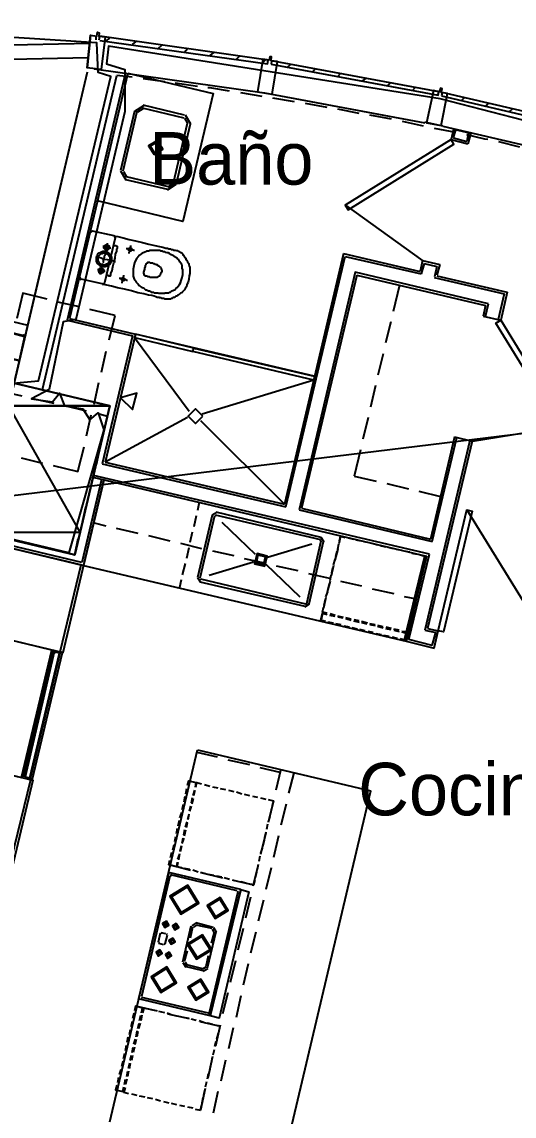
# Model space of a CAD drawing. Header units: feet. Extents: x -84 to 198, y -22 to 181.
# Drawn here: x 100.82 to 112.05, y 134.91 to 159.89 of the extents above; entities that cross this region are included whole.
import ezdxf
from ezdxf.enums import TextEntityAlignment as Align

# ---------------------------------------------------------------- set-up
doc = ezdxf.new("R2010")
doc.units = ezdxf.units.FT
for name, color, linetype in [('A-AREA-UNIDAD', 30, 'CONTINUOUS'), ('A-LINEA', 7, 'CONTINUOUS'), ('A-LINEA-FINA', 9, 'CONTINUOUS'), ('A-MURO-CONCRETO', 8, 'CONTINUOUS'), ('A-NOMBRE-ESPACIO', 2, 'CONTINUOUS')]:
    doc.layers.add(name, color=color, linetype=linetype)

msp = doc.modelspace()

# ---------------------------------------------------------------- linework, layer by layer
at = {"layer": 'A-AREA-UNIDAD'}
for points in [[(75.36, 131.5378), (80.768, 130.2044), (81.088, 131.0044), (81.568, 131.5733), (82.528, 131.5733), (83.84, 129.4933), (85.28, 129.1733), (88.512, 142.8089), (89.76, 142.7733), (97.68, 140.9422), (98.72, 145.2978), (98.688, 146.4889), (99.008, 147.7333), (99.008, 148.4978), (99.488, 148.5333), (100.192, 151.6089), (101.2, 151.6978), (102.848, 158.6489), (102.56, 158.7378), (102.528, 159.4133), (96.128, 159.8222), (90.24, 159.8933), (84.192, 159.5733), (77.44, 158.8622)], [(117.68, 156.2489), (110.368, 158.1333), (102.8, 159.3422), (102.752, 158.9333), (103.168, 158.8089), (103.168, 157.8489), (102.048, 153.1022), (101.76, 153.0489), (101.44, 151.5022), (101.04, 151.2889), (101.52, 151.2178), (101.68, 151.4133), (101.792, 151.1289), (102.208, 151.0578), (102.368, 150.8089), (102.56, 150.9689), (102.688, 150.5778), (101.888, 147.7689), (100.192, 148.1778)]]:
    msp.add_lwpolyline(points, dxfattribs=at)
at = {"layer": 'A-LINEA'}
for p, q in [((102.3739, 159.4025), (77.654, 158.8574)), ((102.5067, 159.5644), (102.5067, 159.4844)), ((102.5867, 159.4844), (102.6, 159.5644)), ((102.7467, 159.4578), (102.8267, 159.5244)), ((103.3467, 159.3778), (103.4267, 159.4444)), ((103.9333, 159.2844), (104.0133, 159.3644)), ((104.5333, 159.2044), (104.6, 159.2844)), ((105.12, 159.1244), (105.2, 159.1911)), ((102.3354, 159.0714), (77.7071, 158.5283)), ((105.72, 159.0444), (105.7867, 159.1111)), ((106.3067, 158.9511), (106.3867, 159.0311)), ((106.88, 158.8578), (106.96, 158.9244)), ((100.5867, 151.4044), (102.32, 158.7511)), ((100.64, 151.6444), (102.32, 158.7511)), ((101.2933, 151.4978), (102.9867, 158.6711)), ((103.1867, 158.7378), (101.8533, 153.0844)), ((103.1867, 158.7378), (101.8533, 153.0844)), ((103.24, 158.7244), (101.9067, 153.1244)), ((103.24, 158.7244), (101.9067, 153.1244)), ((103.3333, 158.6311), (102.9867, 158.6711)), ((107.4533, 158.7511), (107.52, 158.8178)), ((108.0267, 158.6444), (108.0933, 158.7111)), ((104.08, 158.5244), (103.5867, 158.5911)), ((104.8267, 158.4178), (104.32, 158.4978)), ((108.5867, 158.5378), (108.6667, 158.6044)), ((109.16, 158.4311), (109.2267, 158.4978)), ((109.7333, 158.3244), (109.8, 158.4044)), ((106.3067, 158.1911), (105.8133, 158.2711)), ((107.04, 158.0711), (106.5467, 158.1511)), ((110.2933, 158.2178), (110.32, 158.2444)), ((110.8533, 158.0978), (110.92, 158.1644)), ((103.5917, 157.9733), (103.3911, 157.8495)), ((103.5764, 157.9084), (103.456, 157.8341)), ((104.52, 157.6978), (103.5733, 157.9244)), ((104.5333, 157.7644), (103.5867, 157.9911)), ((107.7867, 157.9378), (107.2933, 158.0311)), ((108.52, 157.8044), (108.0267, 157.8978)), ((111.4, 157.9644), (111.4667, 158.0444)), ((111.9467, 157.8444), (112.0133, 157.9111)), ((103.3867, 157.8578), (103.0667, 156.4978)), ((103.44, 157.8444), (103.12, 156.4844)), ((104.6106, 157.5748), (104.5364, 157.6951)), ((104.6755, 157.5594), (104.5517, 157.76)), ((109.2533, 157.6711), (108.76, 157.7644)), ((104.28, 156.2178), (104.6, 157.5778)), ((104.3467, 156.2044), (104.6667, 157.5644)), ((109.9867, 157.5111), (109.5067, 157.6178)), ((110.4267, 157.5111), (110.0133, 157.6044)), ((110.72, 157.3644), (110.24, 157.4578)), ((110.4267, 157.5111), (114.04, 156.6711)), ((110.6667, 157.4444), (110.6133, 157.2044)), ((110.6667, 157.4444), (111.0667, 157.3511)), ((110.6667, 157.2444), (110.72, 157.4311)), ((110.6133, 157.2044), (111, 157.1111)), ((110.6667, 157.2444), (110.9733, 157.1644)), ((111.0133, 157.3644), (110.9733, 157.1644)), ((111.0667, 157.3511), (111, 157.1111)), ((112.1867, 157.0311), (111.7067, 157.1511)), ((103.0711, 156.4895), (103.195, 156.2889)), ((103.136, 156.4741), (103.2103, 156.3538)), ((103.1867, 156.2978), (104.1467, 156.0711)), ((103.2, 156.3644), (104.16, 156.1378)), ((104.1416, 156.0623), (104.3422, 156.1861)), ((104.157, 156.1271), (104.2773, 156.2014)), ((108.2091, 155.7094), (109.9677, 154.4405)), ((100.96, 152.9644), (92.76, 154.9111)), ((102.1333, 154.0711), (102.3733, 155.0978)), ((102.4307, 155.1232), (102.3746, 155.0885)), ((102.4267, 155.1244), (102.92, 155.0178)), ((102.9467, 154.9644), (102.7067, 153.9378)), ((102.9587, 154.9604), (102.9241, 155.0165)), ((108.16, 154.6044), (106.8133, 148.8844)), ((106.84, 148.8178), (108.2, 154.5378)), ((108.16, 154.6044), (109.9067, 154.1911)), ((108.2, 154.5378), (109.9333, 154.1378)), ((109.96, 154.4444), (109.9067, 154.2044)), ((109.96, 154.4444), (110.36, 154.3511)), ((110, 154.3778), (109.9333, 154.1378)), ((110, 154.3778), (110.2933, 154.3111)), ((110.2933, 154.3111), (110.24, 154.0711)), ((110.36, 154.3511), (110.2933, 154.1111)), ((102.1346, 154.0619), (102.1693, 154.0057)), ((102.6533, 153.9111), (102.1733, 154.0178)), ((102.6626, 153.899), (102.7187, 153.9337)), ((108.4667, 154.1111), (107.2, 148.7911)), ((108.4667, 154.1111), (111.4, 153.4178)), ((110.2267, 154.0578), (111.8267, 153.6844)), ((110.2933, 154.0978), (111.8933, 153.7244)), ((109.44, 153.8844), (109.2933, 153.2844)), ((111.8267, 153.6844), (111.6933, 153.0978)), ((111.8933, 153.7244), (111.7467, 153.0844)), ((102.1333, 153.3911), (101.64, 153.4978)), ((111.4, 153.4178), (111.3467, 153.1778)), ((111.4, 153.1644), (111.4667, 153.4578)), ((102.9467, 153.1911), (102.3733, 153.3244)), ((102.8133, 152.6311), (102.9467, 153.1911)), ((111.3467, 153.1778), (111.7467, 153.0844)), ((101.9067, 153.1244), (103.4133, 152.7644)), ((109.24, 153.0444), (109.12, 152.5644)), ((100.88, 152.7511), (100.88, 152.7511)), ((100.88, 152.7511), (100.88, 152.7511)), ((100.9067, 152.7511), (100.9067, 152.7511)), ((103.4133, 152.7644), (102.72, 149.8444)), ((103.3867, 152.6844), (104.64, 151.0044)), ((107.4933, 151.8044), (103.4133, 152.7644)), ((128.4377, 152.4797), (36.6895, 141.2395)), ((104.6933, 152.4178), (104.6933, 152.4178)), ((104.6933, 152.4178), (104.6933, 152.4178)), ((104.7733, 152.4044), (104.7733, 152.4044)), ((104.7733, 152.4044), (104.7733, 152.4044)), ((102.64, 151.8978), (102.7467, 152.3778)), ((109.0667, 152.3111), (108.9467, 151.8311)), ((102.4667, 151.1644), (102.5733, 151.6578)), ((107.48, 151.7111), (104.9333, 150.9378)), ((108.8933, 151.5911), (108.7733, 151.0978)), ((101.56, 151.1778), (101.0667, 151.2844)), ((102.2933, 151.0044), (101.8, 151.1244)), ((102.2933, 150.4444), (102.4, 150.9244)), ((102.7733, 150.8844), (102.5333, 150.9511)), ((102.6933, 150.5244), (102.7733, 150.8844)), ((104.6, 150.8578), (102.72, 149.8444)), ((104.8933, 150.7911), (106.8133, 148.8844)), ((108.72, 150.8578), (108.6, 150.3644)), ((111.101, 150.3205), (113.2418, 150.6669)), ((110.6933, 150.4178), (110.1467, 148.0844)), ((110.1867, 148.0311), (110.7467, 150.4044)), ((110.6933, 150.4178), (111.0933, 150.3244)), ((102.52, 149.7911), (102.6267, 150.2844)), ((111.04, 150.3378), (110.0133, 146.0044)), ((111.0933, 150.3244), (110.08, 146.0444)), ((100.8, 149.9378), (101.2933, 149.8178)), ((108.5467, 150.1244), (108.4, 149.5244)), ((102.6533, 149.8044), (106.84, 148.8178)), ((102.72, 149.8444), (106.8133, 148.8844)), ((101.76, 145.4978), (102.6933, 149.4311)), ((102.64, 149.4444), (102.1867, 147.5511)), ((102.64, 149.4444), (102.1867, 147.5511)), ((102.6933, 149.4311), (102.2267, 147.4844)), ((102.3467, 149.0711), (102.4533, 149.5511)), ((102.44, 149.4978), (110.0533, 147.6978)), ((110.12, 147.7378), (102.4533, 149.5378)), ((108.4, 149.5244), (108.9067, 149.4044)), ((109.1467, 149.3511), (109.64, 149.2311)), ((109.88, 149.1778), (110.3733, 149.0578)), ((104.8667, 148.9244), (104.8267, 148.7378)), ((102.1733, 148.3378), (102.28, 148.8178)), ((105.2666, 148.6954), (105.1623, 148.6311)), ((107.6533, 148.1244), (105.2533, 148.6978)), ((107.1467, 148.7511), (110.1867, 148.0311)), ((107.2, 148.7911), (110.1467, 148.0844)), ((113.0839, 145.3322), (110.979, 148.7417)), ((102.4667, 148.4578), (102.7333, 148.3911)), ((104.8, 148.6178), (104.7467, 148.3644)), ((105.16, 148.6311), (104.8267, 147.2044)), ((105.2133, 148.6178), (104.88, 147.1911)), ((105.2513, 148.6306), (105.2272, 148.6157)), ((107.64, 148.0711), (105.24, 148.6311)), ((105.3867, 148.4711), (106.1467, 147.7378)), ((102.9733, 148.3378), (103.4667, 148.2178)), ((103.7067, 148.1644), (104.2, 148.0444)), ((104.7067, 148.2444), (104.6533, 148.0044)), ((108.0933, 148.1511), (108.0533, 147.9778)), ((108.0667, 148.0444), (108.0933, 148.1511)), ((108.0933, 148.1511), (108.2, 148.1244)), ((100.2133, 147.9644), (102.2267, 147.4844)), ((102.1867, 147.5511), (100.2267, 148.0178)), ((101.0533, 147.9644), (101.5467, 147.8444)), ((104.44, 147.9911), (104.92, 147.8711)), ((106.4267, 147.6711), (107.44, 147.9778)), ((107.32, 146.6178), (107.6533, 148.0444)), ((107.3733, 146.6044), (107.7067, 148.0311)), ((107.6528, 148.0332), (107.6379, 148.0572)), ((107.7177, 148.0178), (107.6533, 148.1221)), ((108.0267, 147.8578), (108.0533, 147.9778)), ((108.2667, 148.1111), (108.3867, 148.0844)), ((108.44, 148.0711), (108.56, 148.0444)), ((108.6267, 148.0311), (108.7467, 148.0044)), ((108.8133, 147.9911), (108.9333, 147.9511)), ((108.9867, 147.9378), (109.12, 147.9111)), ((109.1733, 147.8978), (109.2933, 147.8711)), ((104.6267, 147.8844), (104.5733, 147.6444)), ((105.1733, 147.8178), (105.6533, 147.7111)), ((108.0267, 147.8578), (107.96, 147.6044)), ((107.9867, 147.6844), (108.0133, 147.8044)), ((109.36, 147.8578), (109.48, 147.8311)), ((109.5333, 147.8178), (109.6667, 147.7911)), ((109.5467, 145.7511), (110.0133, 147.6978)), ((110.0533, 147.6978), (109.5867, 145.7511)), ((109.6533, 145.7911), (110.12, 147.7378)), ((109.72, 147.7644), (109.84, 147.7378)), ((101.6933, 145.5111), (102.1733, 147.4978)), ((104.5467, 147.5244), (104.48, 147.2711)), ((105.0933, 147.2578), (106.1067, 147.5644)), ((105.8933, 147.6444), (106.3867, 147.5378)), ((106.3867, 147.5111), (107.16, 146.7644)), ((106.6267, 147.4711), (107.12, 147.3644)), ((107.9333, 147.4844), (107.88, 147.2444)), ((107.8933, 147.3111), (107.92, 147.4311)), ((107.9333, 147.4978), (107.9733, 147.6178)), ((109.9733, 147.5244), (109.9467, 147.4044)), ((104.4533, 147.1511), (104.4133, 146.9778)), ((104.829, 147.2044), (104.8934, 147.1001)), ((104.8933, 147.1778), (107.2933, 146.6044)), ((104.8939, 147.189), (104.9087, 147.165)), ((107.36, 147.2978), (107.84, 147.1911)), ((107.8533, 147.1378), (107.88, 147.2578)), ((109.88, 147.1644), (109.8533, 147.0444)), ((109.9333, 147.3511), (109.8933, 147.2311)), ((104.88, 147.1111), (107.28, 146.5511)), ((107.8533, 147.1244), (107.7867, 146.8844)), ((107.8133, 146.9511), (107.84, 147.0711)), ((108.0933, 147.1244), (108.5733, 147.0178)), ((108.8133, 146.9511), (109.3067, 146.8444)), ((109.84, 146.9778), (109.8133, 146.8578)), ((107.76, 146.7511), (107.7067, 146.5111)), ((107.72, 146.5778), (107.7467, 146.7111)), ((107.76, 146.7644), (107.8, 146.8844)), ((109.5467, 146.7778), (109.8267, 146.7244)), ((109.8, 146.8044), (109.7733, 146.6844)), ((107.28, 146.5401), (107.3843, 146.6045)), ((107.2954, 146.605), (107.3195, 146.6198)), ((109.7067, 146.4311), (109.68, 146.3111)), ((109.76, 146.6178), (109.72, 146.4978)), ((107.68, 146.3911), (107.64, 146.2044)), ((107.68, 146.3911), (107.7867, 146.3644)), ((107.9333, 146.1644), (107.8, 146.1911)), ((107.84, 146.3511), (107.96, 146.3244)), ((107.9733, 146.3378), (107.8533, 146.3778)), ((108.1067, 146.1244), (107.9867, 146.1511)), ((108.16, 146.2978), (108.0267, 146.3244)), ((108.0267, 146.3111), (108.1467, 146.2844)), ((108.3333, 146.2578), (108.2133, 146.2844)), ((108.2133, 146.2711), (108.3333, 146.2311)), ((108.3867, 146.2178), (108.52, 146.1911)), ((108.52, 146.2178), (108.4, 146.2444)), ((108.7067, 146.1644), (108.5733, 146.2044)), ((108.5733, 146.1778), (108.6933, 146.1511)), ((108.88, 146.1244), (108.76, 146.1511)), ((109.6667, 146.2578), (109.64, 146.1244)), ((108.2933, 146.0711), (108.1733, 146.0978)), ((108.48, 146.0311), (108.36, 146.0578)), ((108.6533, 145.9911), (108.5333, 146.0178)), ((108.84, 145.9511), (108.72, 145.9778)), ((108.76, 146.1378), (108.88, 146.1111)), ((109.0267, 145.8978), (108.9067, 145.9244)), ((108.9333, 146.0978), (109.0667, 146.0578)), ((109.0667, 146.0844), (108.9467, 146.1111)), ((109.12, 146.0444), (109.24, 146.0178)), ((109.2533, 146.0444), (109.1333, 146.0711)), ((109.4267, 146.0044), (109.3067, 146.0311)), ((109.3067, 146.0044), (109.4267, 145.9778)), ((110.0133, 146.0044), (110.2667, 145.9511)), ((110.08, 146.0444), (110.32, 145.9911)), ((110.1867, 145.6578), (110.2667, 145.9511)), ((110.2267, 145.5911), (110.32, 145.9911)), ((109.2, 145.8578), (109.08, 145.8844)), ((109.3867, 145.8178), (109.2667, 145.8444)), ((109.5867, 145.7511), (110.2267, 145.5911)), ((110.1867, 145.6578), (109.6533, 145.7911)), ((100.8533, 142.6844), (101.52, 145.4978)), ((100.8533, 142.6844), (101.52, 145.4978)), ((101.5467, 145.4978), (100.88, 142.6711)), ((101.5467, 145.4978), (100.88, 142.6711)), ((102.8267, 134.7778), (104.8267, 143.2711)), ((104.8133, 143.2178), (105.28, 143.1111)), ((104.8267, 143.2711), (108.7867, 142.3378)), ((105.52, 143.0444), (106.0133, 142.9378)), ((106.2533, 142.8711), (106.7067, 142.7644)), ((106.7333, 142.8311), (106.6133, 142.3511)), ((107.0267, 142.7511), (106.9067, 142.2844)), ((101.0133, 142.5911), (100.4267, 140.1511)), ((104.7867, 142.5244), (104.7733, 142.4178)), ((104.9867, 142.4844), (105.1067, 142.4444)), ((105.1733, 142.4311), (105.2933, 142.4044)), ((104.52, 142.0844), (104.5467, 142.2178)), ((104.56, 142.2711), (104.5867, 142.3911)), ((104.7067, 142.1778), (104.68, 142.0578)), ((104.7067, 142.0444), (104.7333, 142.1644)), ((104.76, 142.3511), (104.72, 142.2311)), ((104.7467, 142.2311), (104.7733, 142.3511)), ((105.3467, 142.3911), (105.4667, 142.3644)), ((105.5333, 142.3511), (105.6533, 142.3244)), ((105.72, 142.3111), (105.84, 142.2711)), ((105.8933, 142.2578), (106.0133, 142.2311)), ((106.08, 142.2178), (106.2, 142.1911)), ((106.2667, 142.1778), (106.3867, 142.1511)), ((106.7733, 133.8444), (108.7867, 142.3378)), ((104.48, 141.9111), (104.5067, 142.0311)), ((104.6667, 141.9911), (104.64, 141.8711)), ((104.6533, 141.8711), (104.6933, 141.9911)), ((106.44, 142.1378), (106.56, 142.1111)), ((106.56, 142.1111), (106.44, 141.6178)), ((106.52, 141.9378), (106.4933, 141.8178)), ((106.56, 142.1111), (106.5333, 142.0044)), ((106.8533, 142.0311), (106.7333, 141.5511)), ((104.3867, 141.5378), (104.4133, 141.6711)), ((104.4267, 141.7244), (104.4667, 141.8444)), ((104.6267, 141.8044), (104.6, 141.6844)), ((104.6133, 141.6844), (104.64, 141.8044)), ((106.48, 141.7511), (106.44, 141.6311)), ((104.3467, 141.3644), (104.3733, 141.4844)), ((104.5333, 141.4444), (104.5067, 141.3244)), ((104.5333, 141.3111), (104.56, 141.4444)), ((104.5867, 141.6311), (104.5467, 141.5111)), ((104.5733, 141.4978), (104.6, 141.6178)), ((106.4267, 141.5778), (106.4, 141.4578)), ((104.3067, 141.1778), (104.3333, 141.2978)), ((104.4933, 141.2578), (104.4667, 141.1378)), ((104.48, 141.1378), (104.52, 141.2578)), ((106.3867, 141.3778), (106.2667, 140.8844)), ((106.3467, 141.2044), (106.32, 141.0844)), ((106.3867, 141.3911), (106.36, 141.2711)), ((106.68, 141.3111), (106.56, 140.8178)), ((104.2133, 140.8178), (104.24, 140.9378)), ((104.2667, 140.9911), (104.2933, 141.1111)), ((104.4533, 141.0844), (104.4267, 140.9511)), ((104.44, 140.9511), (104.4667, 141.0711)), ((106.3067, 141.0311), (106.2667, 140.9111)), ((104.4133, 140.8978), (104.3733, 140.7778)), ((104.4, 140.7644), (104.4267, 140.8978)), ((106.2133, 140.6578), (106.1867, 140.5378)), ((106.2533, 140.8444), (106.2267, 140.7244)), ((104.1733, 140.4711), (103.48, 137.5911)), ((105.8133, 140.0844), (104.1733, 140.4711)), ((104.2246, 140.4039), (104.2005, 140.389)), ((104.2133, 140.6444), (104.6667, 140.5244)), ((105.7333, 140.0578), (104.2133, 140.4178)), ((104.6533, 140.5378), (104.5333, 140.5644)), ((104.84, 140.4844), (104.72, 140.5244)), ((105.0133, 140.4444), (104.8933, 140.4711)), ((104.9067, 140.4711), (105.4, 140.3511)), ((105.2, 140.4044), (105.08, 140.4311)), ((106.2133, 140.6444), (106.0933, 140.1644)), ((106.1733, 140.4844), (106.1467, 140.3511)), ((106.5067, 140.5778), (106.3867, 140.0844)), ((104.2, 140.3911), (103.5467, 137.6444)), ((105.3867, 140.3644), (105.2667, 140.3911)), ((105.56, 140.3111), (105.44, 140.3511)), ((105.7467, 140.2711), (105.6267, 140.2978)), ((105.64, 140.2978), (106.1067, 140.1911)), ((105.9333, 140.2311), (105.8133, 140.2578)), ((105.7467, 140.0311), (105.0933, 137.2711)), ((105.8133, 140.0844), (105.12, 137.2044)), ((105.7595, 140.0198), (105.7446, 140.0439)), ((106.04, 139.9111), (105.92, 139.4311)), ((106.3333, 139.8444), (106.2133, 139.3644)), ((104.12, 139.2978), (104.0533, 139.3111)), ((104.3333, 139.2444), (104.2667, 139.2711)), ((104.3333, 139.2311), (104.2667, 139.2444)), ((104.3333, 139.2444), (104.3333, 139.2444)), ((104.4933, 138.4311), (104.68, 139.2578)), ((104.6667, 138.9778), (104.72, 139.2311)), ((104.8, 139.3221), (104.6957, 139.2577)), ((104.8071, 139.2695), (104.7349, 139.2249)), ((105.1867, 139.2178), (104.7867, 139.3244)), ((105.16, 139.1911), (104.8, 139.2711)), ((105.2117, 139.104), (105.1671, 139.1762)), ((105.2643, 139.1112), (105.2, 139.2154)), ((105.8667, 139.1911), (105.7467, 138.6978)), ((103.9733, 139.0844), (103.9333, 138.8844)), ((104.0113, 139.0972), (103.9872, 139.0824)), ((104.1067, 139.0711), (104, 139.0978)), ((104.1333, 139.0444), (104.08, 138.8444)), ((104.1328, 139.0465), (104.1179, 139.0706)), ((104.2533, 138.9111), (104.1867, 138.9378)), ((104.2533, 138.8978), (104.1867, 138.9111)), ((104.2533, 138.9111), (104.2533, 138.9111)), ((105.0533, 138.2978), (105.2533, 139.1244)), ((105.1467, 138.8578), (105.2133, 139.1111)), ((106.16, 139.1111), (106.04, 138.6311)), ((103.96, 138.6444), (103.8933, 138.6711)), ((103.9339, 138.8824), (103.9487, 138.8583)), ((103.9467, 138.8578), (104.0533, 138.8311)), ((104.0687, 138.8316), (104.0928, 138.8465)), ((104.5333, 138.4444), (104.6, 138.6844)), ((103.96, 138.6311), (103.8933, 138.6444)), ((103.96, 138.6444), (103.96, 138.6444)), ((104.1867, 138.6044), (104.1067, 138.6178)), ((104.1733, 138.5778), (104.1067, 138.5911)), ((104.1867, 138.5911), (104.1867, 138.5911)), ((104.4957, 138.4177), (104.56, 138.3134)), ((104.5483, 138.4249), (104.5929, 138.3527)), ((105.0267, 138.3244), (105.08, 138.5778)), ((105.6933, 138.4578), (105.5733, 137.9644)), ((104.96, 138.2311), (104.5467, 138.3244)), ((104.9467, 138.2711), (104.5867, 138.3644)), ((104.9529, 138.2727), (105.0251, 138.3173)), ((104.96, 138.2201), (105.0643, 138.2845)), ((105.9867, 138.3911), (105.8667, 137.8978)), ((105.52, 137.7244), (105.4, 137.2444)), ((105.8133, 137.6578), (105.7067, 137.1644)), ((103.44, 137.4178), (103.9067, 137.3111)), ((105.12, 137.2044), (103.48, 137.5911)), ((103.5472, 137.629), (103.5621, 137.605)), ((105.08, 137.2578), (103.56, 137.6178)), ((103.3733, 137.2578), (103.3467, 137.1378)), ((103.5067, 137.0978), (103.5333, 137.2178)), ((103.56, 137.2178), (103.5333, 137.0844)), ((103.8933, 137.3111), (103.7733, 137.3378)), ((104.08, 137.2711), (103.9467, 137.2978)), ((104.2533, 137.2178), (104.1333, 137.2578)), ((104.1467, 137.2444), (104.64, 137.1378)), ((104.44, 137.1778), (104.32, 137.2044)), ((104.6267, 137.1378), (104.5067, 137.1644)), ((105.0821, 137.245), (105.1061, 137.2598)), ((103.3333, 137.0711), (103.3067, 136.9511)), ((103.4667, 136.9111), (103.4933, 137.0311)), ((103.52, 137.0311), (103.48, 136.9111)), ((104.8, 137.0978), (104.68, 137.1244)), ((104.9867, 137.0444), (104.8667, 137.0844)), ((104.88, 137.0711), (105.3467, 136.9644)), ((105.1733, 137.0044), (105.0533, 137.0311)), ((105.3467, 136.9911), (105.24, 136.5111)), ((105.64, 136.9244), (105.5333, 136.4444)), ((103.24, 136.7111), (103.2133, 136.5911)), ((103.2933, 136.8844), (103.2667, 136.7644)), ((103.3733, 136.5511), (103.4133, 136.6711)), ((103.4267, 136.6578), (103.4, 136.5378)), ((103.4267, 136.7244), (103.4533, 136.8578)), ((103.4667, 136.8444), (103.44, 136.7244)), ((105.2667, 136.6711), (105.3067, 136.8044)), ((103.2, 136.5244), (103.1733, 136.4044)), ((103.3333, 136.3644), (103.36, 136.4844)), ((103.3867, 136.4844), (103.36, 136.3644)), ((105.1867, 136.3111), (105.2133, 136.4311)), ((105.2267, 136.4978), (105.2533, 136.6178)), ((103.12, 136.1644), (103.0933, 136.0444)), ((103.16, 136.3378), (103.1333, 136.2178)), ((103.2933, 136.1778), (103.32, 136.2978)), ((103.3467, 136.2978), (103.32, 136.1778)), ((105.1733, 136.2711), (105.0667, 135.7778)), ((105.1467, 136.1244), (105.1733, 136.2578)), ((105.4667, 136.1911), (105.36, 135.7111)), ((103.08, 135.9778), (103.04, 135.8578)), ((103.2133, 135.8178), (103.24, 135.9378)), ((103.2533, 135.9378), (103.2267, 135.8178)), ((103.2533, 136.0044), (103.28, 136.1244)), ((103.2933, 136.1111), (103.2667, 135.9911)), ((105.1067, 135.9511), (105.1333, 136.0711)), ((103.0267, 135.7911), (103, 135.6711)), ((103.16, 135.6311), (103.1867, 135.7511)), ((103.2133, 135.7511), (103.1867, 135.6311)), ((105.0133, 135.5778), (105.04, 135.6978)), ((105.0533, 135.7644), (105.08, 135.8844)), ((103.12, 135.4711), (103.1467, 135.5778)), ((103.32, 135.4178), (103.44, 135.3911)), ((105, 135.5378), (104.8933, 135.0444)), ((104.9733, 135.4044), (105, 135.5244)), ((105.2933, 135.4711), (105.1867, 134.9778)), ((103.4933, 135.3778), (103.6267, 135.3511)), ((103.68, 135.3378), (103.8, 135.3111)), ((103.8667, 135.2978), (103.9867, 135.2578)), ((104.0533, 135.2444), (104.1733, 135.2178)), ((104.2267, 135.2044), (104.3467, 135.1778)), ((104.4133, 135.1644), (104.5333, 135.1378)), ((104.9333, 135.2178), (104.96, 135.3378)), ((104.6, 135.1244), (104.72, 135.0978)), ((104.7733, 135.0711), (104.8933, 135.0444)), ((104.8933, 135.0444), (104.92, 135.1511))]:
    msp.add_line(p, q, dxfattribs=at)
for points in [[(102.3867, 159.5911), (102.5333, 159.5644), (102.5467, 159.6578), (102.5867, 159.6444), (102.5733, 159.5644), (102.72, 159.5511), (102.6267, 158.8044), (102.3067, 158.8444), (102.3867, 159.5911), (102.3067, 158.8444)], [(102.6, 159.4711), (106.4267, 158.9378), (106.44, 159.0178), (102.6, 159.5644)], [(106.6533, 158.9911), (106.5067, 159.0044), (106.52, 159.0978), (106.48, 159.0978), (106.4667, 159.0178), (106.32, 159.0444), (106.2, 158.2978), (106.5333, 158.2444), (106.6533, 158.9911)], [(106.5067, 158.9244), (110.32, 158.2178), (110.3333, 158.2978), (106.52, 159.0044), (106.5067, 158.9244)], [(102.4667, 158.8178), (106.36, 158.2711), (110.0133, 157.5911)], [(103.24, 158.7244), (105.1867, 158.2578), (104.4933, 155.3378), (102.5467, 155.8044)], [(105.56, 158.3111), (105.1067, 158.3911), (105.0667, 158.3911)], [(110.5333, 158.2578), (110.3867, 158.2844), (110.4133, 158.3644), (110.3733, 158.3778), (110.3467, 158.2978), (110.2133, 158.3244), (110.0533, 157.5911), (110.3867, 157.5244), (110.5333, 158.2578)], [(110.4, 158.2044), (114.16, 157.3244), (114.1867, 157.4044), (110.4133, 158.2844), (110.4, 158.2044)], [(103.835, 156.8623), (104.0355, 156.9861), (103.9117, 157.1866), (103.7111, 157.0628), (103.835, 156.8623)], [(103.8442, 156.9012), (103.9966, 156.9953), (103.9025, 157.1477), (103.7501, 157.0536), (103.8442, 156.9012)], [(110.6133, 157.2044), (108.2, 155.7111), (108.2667, 155.6044), (110.68, 157.0978), (110.6133, 157.2044)], [(111.4533, 157.2044), (111.3867, 157.2178), (110.9733, 157.3111)], [(102.92, 155.0178), (102.9467, 155.0044), (103.0133, 154.9911), (103.1333, 154.9644), (103.2667, 154.9244), (103.4133, 154.8978), (103.5733, 154.8578), (103.72, 154.8178), (103.8533, 154.7911), (103.96, 154.7644), (104.04, 154.7511), (104.1067, 154.7244), (104.1467, 154.7244), (104.1733, 154.7111), (104.1867, 154.7111), (104.2, 154.7111), (104.2133, 154.7111), (104.2267, 154.6978), (104.24, 154.6978), (104.2533, 154.6978), (104.2667, 154.6978), (104.28, 154.6844), (104.2933, 154.6844), (104.3067, 154.6844), (104.32, 154.6844), (104.3467, 154.6711), (104.36, 154.6711), (104.3733, 154.6711), (104.3867, 154.6578), (104.4, 154.6578), (104.4133, 154.6444), (104.4267, 154.6444), (104.44, 154.6311), (104.4533, 154.6311), (104.4667, 154.6178), (104.48, 154.6044), (104.4933, 154.5911), (104.4933, 154.5778), (104.5067, 154.5644), (104.52, 154.5378), (104.5333, 154.5244), (104.5467, 154.5111), (104.56, 154.4978), (104.56, 154.4711), (104.5733, 154.4578), (104.5867, 154.4444), (104.6, 154.4178), (104.6133, 154.3911), (104.6267, 154.3778), (104.6267, 154.3511), (104.64, 154.3244), (104.6533, 154.2844), (104.6533, 154.2578), (104.6533, 154.2044), (104.6533, 154.1511), (104.64, 154.0978), (104.6267, 154.0178), (104.6133, 153.9511), (104.5867, 153.8978), (104.5733, 153.8444), (104.5467, 153.8044), (104.5333, 153.7778), (104.5067, 153.7511), (104.48, 153.7244), (104.4667, 153.7111), (104.44, 153.6978), (104.4267, 153.6844), (104.4, 153.6711), (104.3867, 153.6578), (104.3733, 153.6444), (104.3467, 153.6311), (104.3333, 153.6311), (104.32, 153.6178), (104.2933, 153.6044), (104.28, 153.6044), (104.2667, 153.5911), (104.2533, 153.5778), (104.2267, 153.5778), (104.2133, 153.5644), (104.2, 153.5644), (104.1867, 153.5644), (104.1733, 153.5644), (104.1467, 153.5644), (104.1333, 153.5644), (104.12, 153.5644), (104.1067, 153.5644), (104.0933, 153.5644), (104.08, 153.5644), (104.0667, 153.5778), (104.0533, 153.5778), (104.04, 153.5778), (104.0133, 153.5778), (104, 153.5911), (103.9867, 153.5911), (103.9733, 153.5911), (103.96, 153.5911), (103.96, 153.6044), (103.9467, 153.6044), (103.9333, 153.6044), (103.9067, 153.6044), (103.88, 153.6178), (103.84, 153.6311), (103.7867, 153.6444), (103.7067, 153.6578), (103.6, 153.6844), (103.4667, 153.7111), (103.32, 153.7511), (103.16, 153.7911), (103, 153.8178), (102.8667, 153.8578), (102.76, 153.8844), (102.68, 153.8978), (102.6533, 153.9111)], [(102.8667, 154.4311), (102.8533, 154.4044), (102.84, 154.3778), (102.8267, 154.3511), (102.8, 154.3378), (102.7733, 154.3244), (102.7467, 154.3111), (102.72, 154.2978), (102.68, 154.2978), (102.6533, 154.3111), (102.6267, 154.3111), (102.6, 154.3244), (102.5733, 154.3511), (102.5467, 154.3778), (102.5333, 154.4044), (102.52, 154.4311), (102.52, 154.4578), (102.52, 154.4844), (102.52, 154.5111), (102.5333, 154.5511), (102.5467, 154.5778), (102.56, 154.6044), (102.5867, 154.6178), (102.6133, 154.6311), (102.64, 154.6444), (102.6667, 154.6578), (102.7067, 154.6578), (102.7333, 154.6444), (102.76, 154.6444), (102.7867, 154.6178), (102.8133, 154.6044), (102.84, 154.5778), (102.8533, 154.5511), (102.8667, 154.5244), (102.8667, 154.4978), (102.8667, 154.4711), (102.8667, 154.4311)], [(102.8533, 154.7244), (102.84, 154.7244), (102.8267, 154.7244), (102.8, 154.7378), (102.7733, 154.7378), (102.7467, 154.7511), (102.72, 154.7511), (102.6933, 154.7644), (102.68, 154.7644), (102.6667, 154.7644)], [(102.8133, 154.7378), (102.8133, 154.7244), (102.8, 154.7111), (102.7867, 154.6978), (102.7733, 154.6844), (102.76, 154.6844), (102.7467, 154.6844), (102.7333, 154.6978), (102.72, 154.6978), (102.7067, 154.7111), (102.7067, 154.7244), (102.6933, 154.7244), (102.6933, 154.7378), (102.6933, 154.7511), (102.6933, 154.7644), (102.7067, 154.7778), (102.7067, 154.7911), (102.72, 154.7911), (102.7333, 154.8044), (102.7467, 154.8044), (102.76, 154.8044), (102.7733, 154.8044), (102.7867, 154.7911), (102.8, 154.7911), (102.8, 154.7778), (102.8133, 154.7778), (102.8133, 154.7644), (102.8133, 154.7511), (102.8133, 154.7378)], [(102.72, 154.6178), (102.72, 154.6311), (102.7333, 154.6444), (102.7333, 154.6711), (102.7467, 154.7111), (102.76, 154.7511), (102.76, 154.7911), (102.7733, 154.8178), (102.7733, 154.8311), (102.7733, 154.8444)], [(102.7867, 154.7378), (102.7867, 154.7244), (102.7733, 154.7244), (102.76, 154.7111), (102.7467, 154.7111), (102.7467, 154.7244), (102.7333, 154.7244), (102.7333, 154.7378), (102.72, 154.7378), (102.72, 154.7511), (102.7333, 154.7644), (102.7333, 154.7778), (102.7467, 154.7778), (102.76, 154.7778), (102.7733, 154.7778), (102.7733, 154.7644), (102.7867, 154.7644), (102.7867, 154.7511), (102.7867, 154.7378)], [(102.7467, 154.1111), (102.76, 154.1111), (102.7733, 154.1111), (102.7867, 154.1111), (102.8, 154.0978), (102.8133, 154.0978), (102.8267, 154.0978), (102.84, 154.0978), (102.84, 154.1111), (102.8533, 154.1111), (102.8533, 154.1244), (102.8533, 154.1511), (102.88, 154.2178), (102.8933, 154.2978), (102.92, 154.3911), (102.9467, 154.4978), (102.96, 154.5911), (102.9867, 154.6578), (102.9867, 154.7111), (103, 154.7378), (103, 154.7511), (103, 154.7644), (102.9867, 154.7644), (102.9733, 154.7778), (102.96, 154.7778), (102.9467, 154.7778), (102.9333, 154.7778), (102.92, 154.7911), (102.9067, 154.7911)], [(103.3867, 154.6711), (103.3733, 154.6711), (103.36, 154.6844), (103.3333, 154.6844), (103.3067, 154.6978), (103.28, 154.6978), (103.2533, 154.7111), (103.2267, 154.7111), (103.2133, 154.7111), (103.2, 154.7111)], [(103.32, 154.6844), (103.32, 154.6711), (103.3067, 154.6711), (103.3067, 154.6578), (103.2933, 154.6578), (103.28, 154.6578), (103.2667, 154.6711), (103.2533, 154.6844), (103.2533, 154.6978), (103.2533, 154.7111), (103.2667, 154.7244), (103.28, 154.7244), (103.2933, 154.7244), (103.3067, 154.7244), (103.32, 154.7244), (103.32, 154.7111), (103.32, 154.6978), (103.32, 154.6844)], [(103.2667, 154.6044), (103.2667, 154.6178), (103.2667, 154.6311), (103.28, 154.6578), (103.28, 154.6844), (103.2933, 154.7111), (103.2933, 154.7378), (103.3067, 154.7644), (103.3067, 154.7911)], [(103.3733, 154.3244), (103.36, 154.2444), (103.36, 154.1911), (103.36, 154.1378), (103.36, 154.0844), (103.3733, 154.0444), (103.3867, 154.0044), (103.4133, 153.9778), (103.4267, 153.9511), (103.4533, 153.9244), (103.4667, 153.9111), (103.48, 153.8844), (103.5067, 153.8711), (103.52, 153.8578), (103.5333, 153.8444), (103.56, 153.8311), (103.5733, 153.8311), (103.5867, 153.8178), (103.6133, 153.8044), (103.6267, 153.7911), (103.64, 153.7778), (103.6667, 153.7778), (103.68, 153.7644), (103.7067, 153.7511), (103.7333, 153.7511), (103.76, 153.7378), (103.7733, 153.7244), (103.8133, 153.7244), (103.84, 153.7111), (103.8667, 153.7111), (103.8933, 153.7111), (103.92, 153.7111), (103.9467, 153.6978), (103.9733, 153.6978), (103.9867, 153.6978), (104.0133, 153.6978), (104.04, 153.6978), (104.0533, 153.6978), (104.08, 153.6978), (104.0933, 153.7111), (104.1067, 153.7111), (104.1333, 153.7111), (104.1467, 153.7111), (104.1733, 153.7111), (104.1867, 153.7244), (104.2133, 153.7244), (104.2267, 153.7378), (104.2533, 153.7511), (104.28, 153.7644), (104.3067, 153.7778), (104.3333, 153.8044), (104.36, 153.8311), (104.3867, 153.8578), (104.4133, 153.8978), (104.44, 153.9378), (104.4533, 153.9911), (104.48, 154.0578), (104.4933, 154.1244), (104.4933, 154.1778), (104.4933, 154.2311), (104.48, 154.2711), (104.48, 154.3244), (104.4667, 154.3511), (104.44, 154.3911), (104.4267, 154.4178), (104.4133, 154.4311), (104.4, 154.4578), (104.3867, 154.4711), (104.3733, 154.4844), (104.36, 154.4978), (104.3333, 154.5111), (104.32, 154.5244), (104.3067, 154.5378), (104.2933, 154.5378), (104.28, 154.5511), (104.2533, 154.5644), (104.24, 154.5778), (104.2267, 154.5778), (104.2, 154.5911), (104.1867, 154.6044), (104.16, 154.6178), (104.1333, 154.6178), (104.1067, 154.6311), (104.08, 154.6444), (104.0533, 154.6444), (104.0267, 154.6578), (104, 154.6578), (103.9733, 154.6711), (103.9467, 154.6711), (103.92, 154.6711), (103.8933, 154.6711), (103.88, 154.6711), (103.8533, 154.6711), (103.84, 154.6711), (103.8133, 154.6711), (103.7867, 154.6711), (103.7733, 154.6711), (103.7467, 154.6711), (103.7333, 154.6711), (103.7067, 154.6578), (103.6933, 154.6578), (103.6667, 154.6578), (103.64, 154.6444), (103.6133, 154.6311), (103.5867, 154.6178), (103.56, 154.6044), (103.5333, 154.5911), (103.5067, 154.5644), (103.4667, 154.5244), (103.44, 154.4978), (103.4133, 154.4444), (103.3867, 154.3911), (103.3733, 154.3244)], [(102.96, 154.4178), (102.9467, 154.4178), (102.9067, 154.4311), (102.84, 154.4444), (102.7733, 154.4578), (102.6933, 154.4711), (102.6267, 154.4978), (102.5733, 154.5111), (102.52, 154.5111), (102.5067, 154.5244)], [(102.8267, 154.4444), (102.8133, 154.4178), (102.8, 154.4044), (102.7867, 154.3911), (102.7733, 154.3644), (102.7467, 154.3644), (102.7333, 154.3511), (102.7067, 154.3378), (102.68, 154.3378), (102.6667, 154.3511), (102.64, 154.3511), (102.6133, 154.3644), (102.6, 154.3778), (102.5867, 154.4044), (102.5733, 154.4178), (102.56, 154.4444), (102.56, 154.4578), (102.56, 154.4844), (102.56, 154.5111), (102.5733, 154.5378), (102.5733, 154.5511), (102.6, 154.5778), (102.6133, 154.5911), (102.6267, 154.6044), (102.6533, 154.6044), (102.68, 154.6178), (102.6933, 154.6178), (102.72, 154.6044), (102.7467, 154.6044), (102.7733, 154.5911), (102.7867, 154.5778), (102.8, 154.5644), (102.8133, 154.5378), (102.8267, 154.5244), (102.8267, 154.4978), (102.8267, 154.4711), (102.8267, 154.4444)], [(102.6667, 154.4044), (102.68, 154.4044), (102.68, 154.4178), (102.68, 154.4444), (102.6933, 154.4711), (102.6933, 154.4978), (102.7067, 154.5244), (102.7067, 154.5511), (102.72, 154.5644), (102.72, 154.5778)], [(103.6533, 154.3644), (103.6667, 154.3778), (103.68, 154.3911), (103.6933, 154.3911), (103.6933, 154.4044), (103.7067, 154.4044), (103.72, 154.4044), (103.7333, 154.4044), (103.7467, 154.3911), (103.76, 154.3911), (103.7733, 154.3911), (103.7867, 154.3911), (103.8, 154.3911), (103.8133, 154.3778), (103.8267, 154.3778), (103.84, 154.3778), (103.8533, 154.3644), (103.8667, 154.3644), (103.88, 154.3644), (103.8933, 154.3511), (103.9067, 154.3511), (103.9067, 154.3378), (103.92, 154.3378), (103.9333, 154.3244), (103.9467, 154.3244), (103.96, 154.3111), (103.9733, 154.2978), (103.9867, 154.2844), (104, 154.2711), (104, 154.2578), (104.0133, 154.2311), (104.0133, 154.2044), (104, 154.1644), (103.9867, 154.1378), (103.9733, 154.1111), (103.96, 154.0844), (103.9467, 154.0844), (103.9333, 154.0711), (103.92, 154.0711), (103.9067, 154.0578), (103.8933, 154.0578), (103.88, 154.0578), (103.8667, 154.0578), (103.8533, 154.0578), (103.84, 154.0578), (103.8267, 154.0578), (103.8133, 154.0578), (103.8, 154.0578), (103.7867, 154.0578), (103.76, 154.0578), (103.7467, 154.0578), (103.7333, 154.0711), (103.72, 154.0711), (103.7067, 154.0711), (103.6933, 154.0711), (103.68, 154.0844), (103.6667, 154.0844), (103.6533, 154.0844), (103.64, 154.0844), (103.64, 154.0978), (103.6267, 154.0978), (103.6133, 154.1111), (103.6133, 154.1244), (103.6133, 154.1378), (103.6, 154.1378), (103.6, 154.1511), (103.6, 154.1644), (103.6, 154.1778), (103.6133, 154.2044), (103.6267, 154.2444), (103.6267, 154.2711), (103.64, 154.3111), (103.64, 154.3378), (103.6533, 154.3511), (103.6533, 154.3644)], [(102.72, 154.1911), (102.6933, 154.1911), (102.68, 154.2044), (102.6533, 154.2044), (102.6133, 154.2178), (102.5867, 154.2178), (102.56, 154.2311), (102.5467, 154.2311)], [(102.6933, 154.2044), (102.68, 154.1911), (102.68, 154.1778), (102.6667, 154.1644), (102.6533, 154.1644), (102.64, 154.1511), (102.6267, 154.1511), (102.6133, 154.1511), (102.6, 154.1511), (102.6, 154.1644), (102.5867, 154.1644), (102.5867, 154.1778), (102.5733, 154.1911), (102.5733, 154.2044), (102.5733, 154.2178), (102.5733, 154.2311), (102.5733, 154.2444), (102.5867, 154.2578), (102.6, 154.2578), (102.6, 154.2711), (102.6133, 154.2711), (102.6267, 154.2711), (102.64, 154.2711), (102.6533, 154.2711), (102.6667, 154.2578), (102.68, 154.2444), (102.68, 154.2311), (102.6933, 154.2178), (102.6933, 154.2044)], [(102.6533, 154.2044), (102.6533, 154.1911), (102.64, 154.1778), (102.6267, 154.1778), (102.6133, 154.1778), (102.6133, 154.1911), (102.6, 154.1911), (102.6, 154.2044), (102.6, 154.2178), (102.6, 154.2311), (102.6133, 154.2311), (102.6133, 154.2444), (102.6267, 154.2444), (102.64, 154.2444), (102.6533, 154.2311), (102.6533, 154.2178), (102.6667, 154.2178), (102.6667, 154.2044), (102.6533, 154.2044)], [(102.6133, 154.1244), (102.6133, 154.1378), (102.6133, 154.1511), (102.6267, 154.1778), (102.6267, 154.2178), (102.64, 154.2578), (102.64, 154.2844), (102.6533, 154.3244), (102.6533, 154.3378), (102.6667, 154.3511)], [(111.4667, 153.4578), (108.4267, 154.1778), (107.1467, 148.7511)], [(103.2267, 153.9911), (103.2133, 153.9911), (103.2, 154.0044), (103.1733, 154.0044), (103.1467, 154.0178), (103.12, 154.0178), (103.0933, 154.0311), (103.0667, 154.0311), (103.0533, 154.0311), (103.04, 154.0311)], [(103.16, 154.0044), (103.16, 153.9911), (103.1467, 153.9911), (103.1333, 153.9778), (103.12, 153.9778), (103.1067, 153.9911), (103.0933, 154.0044), (103.0933, 154.0178), (103.0933, 154.0311), (103.1067, 154.0444), (103.12, 154.0444), (103.1333, 154.0578), (103.1333, 154.0444), (103.1467, 154.0444), (103.16, 154.0311), (103.16, 154.0178), (103.16, 154.0044)], [(103.1067, 153.9244), (103.1067, 153.9378), (103.1067, 153.9511), (103.12, 153.9778), (103.12, 154.0044), (103.1333, 154.0311), (103.1333, 154.0578), (103.1467, 154.0844), (103.1467, 154.1111)], [(101.4, 153.5644), (100.84, 153.6978), (100.7067, 153.1244)], [(101.8533, 153.0844), (103.3467, 152.7244), (102.6533, 149.8044)], [(111.7467, 153.0844), (113.2267, 150.6711), (113.12, 150.6044), (111.64, 153.0178), (111.7467, 153.0844)], [(100.76, 152.1511), (100.48, 152.2178), (100.6133, 152.7911), (100.8933, 152.7244), (100.76, 152.1511)], [(100.76, 152.1644), (100.4933, 152.2311), (100.6267, 152.7778), (100.88, 152.7111), (100.76, 152.1644)], [(100.8667, 152.7511), (100.8667, 152.7511), (100.8667, 152.7511), (100.8533, 152.7378), (100.8533, 152.7378), (100.88, 152.7244), (100.88, 152.7244), (100.88, 152.7244), (100.8667, 152.7244), (100.8667, 152.7244), (100.88, 152.7111), (100.88, 152.7244), (100.8933, 152.7244), (100.88, 152.7244), (100.88, 152.7244), (100.88, 152.7244)], [(100.8933, 152.7511), (100.8933, 152.7511), (100.8933, 152.7511)], [(100.8933, 152.7244), (100.8933, 152.7244), (100.8933, 152.7244), (100.8933, 152.7244), (100.9067, 152.7378), (100.9067, 152.7378)], [(103.3867, 152.6844), (104.72, 152.3644), (104.7467, 152.4444), (103.4133, 152.7644), (103.3867, 152.6844)], [(103.44, 152.7111), (103.44, 152.7111), (103.44, 152.7111)], [(107.48, 151.7111), (104.72, 152.3644), (104.7467, 152.4444), (107.4933, 151.8044), (107.48, 151.7111)], [(107.48, 151.7111), (104.72, 152.3644), (104.7467, 152.4444), (107.4933, 151.8044), (107.48, 151.7111)], [(102.0267, 147.7244), (102.8267, 151.1244), (100.64, 151.6444), (99.84, 148.2444), (102.0267, 147.7244)], [(107.44, 151.7644), (107.44, 151.7644), (107.44, 151.7644)], [(107.44, 151.7644), (107.44, 151.7644), (107.44, 151.7644)], [(100.8267, 151.3511), (100.5867, 151.4044), (100.4933, 151.0444)], [(104.9467, 150.8911), (104.78, 151.0578), (104.6133, 150.8911), (104.78, 150.7244), (104.9467, 150.8911)], [(101.5333, 149.7644), (102.0933, 149.6311), (102.24, 150.1911)], [(99.7467, 145.9778), (101.76, 145.4978), (102.6933, 149.4311)], [(102.6933, 149.4311), (102.2267, 147.4844), (100.2133, 147.9644)], [(110.32, 145.9911), (110.9733, 148.7511), (111.0933, 148.7244), (110.44, 145.9644), (110.32, 145.9911)], [(101.7867, 147.7911), (102.0267, 147.7244), (102.1067, 148.0978)], [(102.2267, 147.4844), (109.5867, 145.7511), (110.0533, 147.6978)], [(106.3609, 147.4693), (106.4152, 147.6987), (106.1858, 147.7529), (106.1315, 147.5236), (106.3609, 147.4693)], [(106.3399, 147.5033), (106.3811, 147.6777), (106.2068, 147.7189), (106.1656, 147.5446), (106.3399, 147.5033)], [(109.9067, 147.7244), (110.0133, 147.6978), (109.9867, 147.5911)], [(107.7867, 146.3911), (107.68, 146.4178), (107.7067, 146.5244)], [(107.7467, 146.2044), (107.64, 146.2311), (107.68, 146.3911)], [(100.8133, 142.6444), (101.5067, 145.5511), (99.7467, 145.9778), (99.0533, 143.0578), (100.8133, 142.6444)], [(109.4933, 145.9644), (109.6, 145.9378), (109.56, 145.7778), (109.4533, 145.8044)], [(109.6267, 146.0711), (109.6, 145.9644), (109.4933, 145.9778)], [(101, 142.6178), (100.92, 142.6311), (100.9067, 142.6578), (100.8933, 142.6578), (100.88, 142.6711), (100.8667, 142.6711), (100.8533, 142.6844), (100.84, 142.6711), (100.8267, 142.6844), (101.5067, 145.5111), (101.52, 145.4978), (101.5333, 145.5111), (101.5467, 145.4978), (101.56, 145.5111), (101.5867, 145.4978), (101.6, 145.5111), (101.68, 145.4978), (101, 142.6178)], [(101, 142.6178), (100.92, 142.6311), (100.9067, 142.6578), (100.8933, 142.6578), (100.88, 142.6711), (100.8667, 142.6711), (100.8533, 142.6844), (100.84, 142.6711), (100.8267, 142.6844), (101.5067, 145.5111), (101.52, 145.4978), (101.5333, 145.5111), (101.5467, 145.4978), (101.56, 145.5111), (101.5867, 145.4978), (101.6, 145.5111), (101.68, 145.4978), (101, 142.6178)], [(101.68, 145.4844), (101.56, 145.5111), (100.8933, 142.6578), (101, 142.6311), (101.68, 145.4844)], [(101.68, 145.4844), (101.56, 145.5111), (100.8933, 142.6578), (101, 142.6311), (101.68, 145.4844)], [(101.7467, 145.4978), (101.6933, 145.5111), (101, 142.5911), (101.0533, 142.5778), (101.7467, 145.4978)], [(101.7467, 145.4978), (101.6933, 145.5111), (101, 142.5911), (101.0533, 142.5778), (101.7467, 145.4978)], [(99.0533, 143.0578), (101.0667, 142.5778), (100.4933, 140.1378)], [(104.6, 142.4578), (104.6267, 142.5644), (104.7867, 142.5244)], [(104.7867, 142.4178), (104.8133, 142.5244), (104.92, 142.4978)], [(104.36, 140.7111), (104.3467, 140.6044), (104.1733, 140.6444), (104.2, 140.7511)], [(104.4667, 140.5778), (104.36, 140.6044), (104.3867, 140.7111)], [(104.6049, 140.182), (104.1958, 139.9294), (104.4484, 139.5202), (104.8575, 139.7728), (104.6049, 140.182)], [(106.1333, 140.2978), (106.1067, 140.1911), (105.9867, 140.2178)], [(104.5957, 140.1431), (104.2347, 139.9202), (104.4576, 139.5592), (104.8186, 139.782), (104.5957, 140.1431)], [(105.3435, 139.9045), (105.0466, 139.7212), (105.2299, 139.4244), (105.5267, 139.6077), (105.3435, 139.9045)], [(106, 140.0311), (105.32, 137.1511), (105.12, 137.2044), (105.8133, 140.0844), (106, 140.0311)], [(105.3342, 139.8656), (105.0856, 139.712), (105.2391, 139.4633), (105.4878, 139.6169), (105.3342, 139.8656)], [(104.1169, 139.3625), (104.0286, 139.308), (104.0831, 139.2197), (104.1714, 139.2742), (104.1169, 139.3625)], [(104.12, 139.2844), (104.12, 139.2844), (104.04, 139.2978)], [(104.1107, 139.3365), (104.0546, 139.3019), (104.0893, 139.2457), (104.1454, 139.2804), (104.1107, 139.3365)], [(104.3435, 139.3091), (104.2553, 139.2547), (104.3098, 139.1664), (104.398, 139.2209), (104.3435, 139.3091)], [(104.3374, 139.2832), (104.2813, 139.2485), (104.3159, 139.1924), (104.3721, 139.227), (104.3374, 139.2832)], [(104.2635, 138.9758), (104.1753, 138.9213), (104.2298, 138.8331), (104.318, 138.8876), (104.2635, 138.9758)], [(104.2574, 138.9499), (104.2013, 138.9152), (104.2359, 138.859), (104.2921, 138.8937), (104.2574, 138.9499)], [(104.9393, 139.0501), (104.5944, 138.8371), (104.8073, 138.4921), (105.1523, 138.7051), (104.9393, 139.0501)], [(104.9301, 139.0112), (104.6333, 138.8279), (104.8165, 138.5311), (105.1134, 138.7143), (104.9301, 139.0112)], [(103.9702, 138.7091), (103.882, 138.6547), (103.9365, 138.5664), (104.0247, 138.6209), (103.9702, 138.7091)], [(103.9641, 138.6832), (103.9079, 138.6485), (103.9426, 138.5924), (103.9987, 138.627), (103.9641, 138.6832)], [(104.1835, 138.6558), (104.0953, 138.6013), (104.1498, 138.5131), (104.238, 138.5676), (104.1835, 138.6558)], [(104.1774, 138.6299), (104.1213, 138.5952), (104.1559, 138.539), (104.2121, 138.5737), (104.1774, 138.6299)], [(104.1291, 138.3164), (103.7681, 138.0935), (103.9909, 137.7325), (104.3519, 137.9554), (104.1291, 138.3164)], [(104.1199, 138.2775), (103.807, 138.0843), (104.0001, 137.7714), (104.313, 137.9646), (104.1199, 138.2775)], [(104.9035, 138.0378), (104.6066, 137.8546), (104.7899, 137.5577), (105.0867, 137.741), (104.9035, 138.0378)], [(104.8942, 137.9989), (104.6456, 137.8454), (104.7991, 137.5967), (105.0478, 137.7502), (104.8942, 137.9989)], [(103.5467, 137.2711), (103.5733, 137.3778), (103.4133, 137.4178), (103.3867, 137.3111)], [(103.7067, 137.3511), (103.6, 137.3778), (103.5733, 137.2711)], [(105.32, 136.8578), (105.3467, 136.9644), (105.2267, 136.9911)], [(102.9867, 135.6178), (102.96, 135.5111), (103.12, 135.4711)], [(103.1733, 135.5644), (103.1467, 135.4578), (103.2533, 135.4311)]]:
    msp.add_lwpolyline(points, dxfattribs=at)
msp.add_lwpolyline([(100.88, 152.7244), (100.88, 152.7244), (100.88, 152.7244), (100.88, 152.7244)], close=True, dxfattribs=at)
at = {"layer": 'A-LINEA-FINA'}
msp.add_lwpolyline([(103.3467, 151.0444), (103.44, 151.4178), (103.0667, 151.3111), (103.3467, 151.0444), (103.3467, 151.0444)], dxfattribs=at)
msp.add_lwpolyline([(103.3467, 151.0444), (103.44, 151.4178), (103.0667, 151.3111), (103.3467, 151.0444), (103.3467, 151.0444)], dxfattribs=at)
at = {"layer": 'A-MURO-CONCRETO'}
for points in [[(100.64, 151.6444), (102.8267, 151.1244), (100.52, 151.1244), (100.64, 151.6444), (100.64, 151.6444)], [(100.52, 151.1244), (99.84, 148.2444), (102.1467, 148.2444), (100.52, 151.1244)], [(100.52, 151.1244), (102.8267, 151.1244), (102.1467, 148.2444), (100.52, 151.1244), (100.52, 151.1244)], [(99.84, 148.2444), (102.1467, 148.2444), (102.0267, 147.7244), (99.84, 148.2444), (99.84, 148.2444)]]:
    msp.add_lwpolyline(points, dxfattribs=at)

# ---------------------------------------------------------------- texts
at = {"layer": 'A-NOMBRE-ESPACIO'}
for s, p in [('Baño', (105.6, 156.1778)), ('Cocina', (110.992, 141.7778))]:
    msp.add_text(s, height=1.2, dxfattribs=at).set_placement(p, align=Align.CENTER)

doc.saveas('drawing.dxf')
